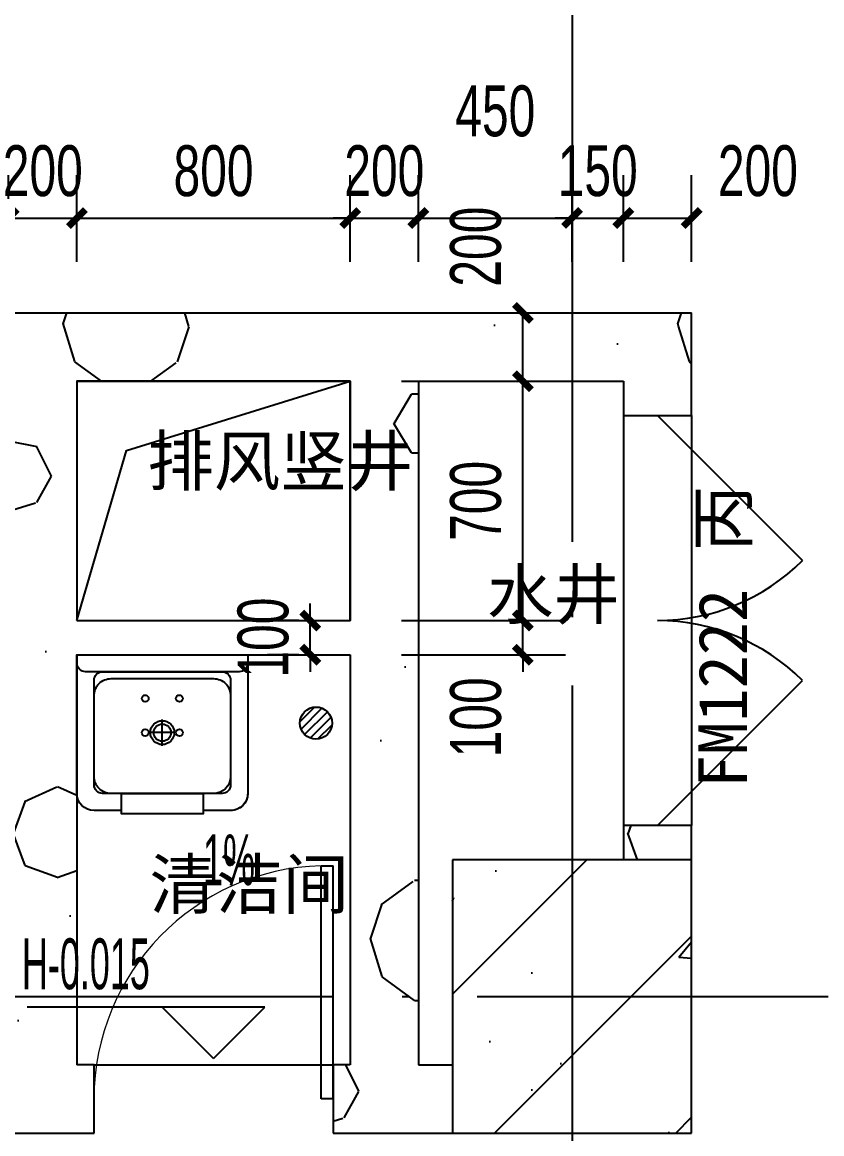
# Model space of a CAD drawing. Extents: x -26219 to 315419, y -160410 to -120810.
# Drawn here: x 265615 to 267956, y -148252 to -144999 of the extents above; entities that cross this region are included whole.
import ezdxf
from ezdxf.xclip import XClip

# ---------------------------------------------------------------- set-up
doc = ezdxf.new("R2010")
doc.units = 0
doc.header["$LTSCALE"] = 1000
doc.header["$MEASUREMENT"] = 0
doc.header["$XCLIPFRAME"] = 0
doc.linetypes.add('104-14# 核心筒$2$DOTE', pattern=[2.4200000000000004, 2, -0.2, 0.02, -0.2])
for name, color, linetype in [('$0$$0$$0$A-DIM_SYMB', 3, 'Continuous'), ('$0$$0$$0$PUB_TEXT', 7, 'Continuous'), ('01-标注_尺寸', 124, 'Continuous'), ('01-标注_标高', 200, 'Continuous'), ('02-TEXT_标注', 130, 'Continuous'), ('104-14# 核心筒$0$A-C_门', 150, 'Continuous'), ('104-14# 核心筒$0$A-I_卫-洁具', 241, 'Continuous'), ('104-14# 核心筒$0$A-TECH_水', 3, 'Continuous'), ('104-14# 核心筒$0$A-TECH_结构', 21, 'Continuous'), ('104-14# 核心筒$0$A_STR-砌块墙', 121, 'Continuous'), ('104-14# 核心筒$0$DOOR_FIRE', 220, 'Continuous'), ('104-14# 核心筒$2$05-填充_天正', 26, 'Continuous'), ('104-14# 核心筒$2$A_AXIS-轴线', 36, '104-14# 核心筒$2$DOTE'), ('104-14# 核心筒$2$A_STR-砼柱', 51, 'Continuous'), ('DOOR_FIRE_TEXT', 7, 'Continuous')]:
    doc.layers.add(name, color=color, linetype=linetype)
doc.styles.add('_TCH_DIM', font='ros.shx', dxfattribs={"width": 0.75, "bigfont": 'jd.shx'})
doc.styles.add('_TCH_DIM_T3', font='ros.shx', dxfattribs={"width": 0.7058823529411765, "bigfont": 'jd.shx'})
doc.styles.add('_TCH_WINDOW', font='STXIHEI_0.TTF')
doc.styles.get("Standard").update_dxf_attribs({"font": 'STXIHEI_0.TTF'})
doc.dimstyles.new('_TCH_ARCH&&50', dxfattribs={"dimtxt": 148.75, "dimasz": 50, "dimexe": 125, "dimexo": 150, "dimgap": 63.12500000000001, "dimtad": 1, "dimdec": 0, "dimzin": 0, "dimdsep": 46, "dimtxsty": '_TCH_DIM_T3', "dimblk": 'ARCHTICK', "dimcen": 0.09, "dimclrt": 7, "dimazin": 2, "dimtfac": 1, "dimtdec": 0, "dimtix": 1, "dimtmove": 2, "dimatfit": 3, "dimfxl": 0, "dimtolj": 1, "dimtzin": 0, "dimarcsym": 0})
pattern_1 = [(0, (531, -549), (900, 1800), [0, -1800]), (0, (-522, -792), (900, 1800), [0, -1800]), (0, (63, -810), (900, 1800), [0, -1800]), (0, (702, -279), (900, 1800), [0, -1800]), (0, (-45, -900), (900, 1800), [0, -1800]), (0, (882, 855), (900, 1800), [0, -1800]), (0, (333.0000000000001, 711), (900, 1800), [0, -1800]), (0, (621, 486.0000000000001), (900, 1800), [0, -1800]), (0, (-846, 450), (900, 1800), [0, -1800]), (0, (36, 369), (900, 1800), [0, -1800]), (0, (-306, -90), (900, 1800), [0, -1800]), (0, (-288, -765), (900, 1800), [0, -1800]), (0, (387, -837), (900, 1800), [0, -1800]), (0, (882, -45), (900, 1800), [0, -1800]), (0, (-801, -324), (900, 1800), [0, -1800]), (0, (-648, -18), (900, 1800), [0, -1800]), (0, (54, -144), (900, 1800), [0, -1800]), (0, (-198, -405), (900, 1800), [0, -1800]), (0, (-341.9999999999999, 189), (900, 1800), [0, -1800]), (0, (-117, 864), (900, 1800), [0, -1800]), (0, (-729, -702), (900, 1800), [0, -1800]), (0, (261, 495), (900, 1800), [0, -1800]), (0, (-576, 522), (900, 1800), [0, -1800]), (0, (-720, 756), (900, 1800), [0, -1800]), (130.601294, (771.428574, 291.428568), (-4499.999950292954, 5400.0000236093), [79.024662, -33111.33300000001]), (18.4349488, (642.857148, 325.714284), (4499.999983404209, 1799.999986719667), [81.31572000000001, -11302.8837]), (90, (642.857148, 248.571432), (900.0000000000001, 1800), [77.14285199999999, -3522.85695]), (161.565051, (720, 222.857136), (-4500.000022657823, 1799.999865817234), [81.31572000000001, -11302.8837]), (53.1301023, (720, 222.857136), (900.0000017013604, 1799.99999914932), [85.71428999999999, -8914.285499999998]), (135, (788.571432, -694.28556), (-900.0001087984293, 1799.999878185604), [72.73098, -5018.4378]), (45, (685.714284, -694.28556), (899.999994247131, 1799.999992736902), [72.73098, -5018.4378]), (135, (737.1428579999999, -745.7142600000001), (-900.0001087984293, 1799.999878185604), [72.73098, -5018.4378]), (45, (737.1428579999999, -745.7142600000001), (899.999994247131, 1799.999992736902), [72.73098, -5018.4378]), (116.565051, (-77.14278, 514.285722), (-0.0001565789601976064, 3599.999902060561), [95.83147799999999, -1916.6295]), (180, (-119.99988, 599.999994), (-899.9999999999998, 1800), [102.857148, -1697.14275]), (63.43494880000001, (-265.7141999999999, 514.285722), (8.14843605922988e-06, 3599.999982559008), [95.83147799999999, -1916.6295]), (116.565051, (-222.8571, 428.571432), (-0.0001565789601976064, 3599.999902060561), [95.83147799999999, -1916.6295]), (0, (-222.8571, 428.571432), (900, 1800), [102.857148, -1697.14275]), (63.43494880000001, (-119.99988, 428.571432), (8.14843605922988e-06, 3599.999982559008), [95.83147799999999, -1916.6295]), (107.102728, (599.999994, -94.28562000000001), (-2699.999896777364, 9000.00001452043), [116.584038, -48848.7075]), (143.972626, (565.714278, 17.142858), (-17099.99978321427, 12599.999985739), [116.584038, -24366.06]), (180, (471.428568, 85.71428999999999), (-899.9999999999998, 1800), [111.428568, -1688.5713]), (36.02737329999999, (265.71429, 17.142858), (17099.99987362977, 12599.99986416658), [116.584038, -24366.06]), (71.5650511, (231.428574, -85.71419999999999), (2700.000013860985, 8999.99998450437), [108.420948, -11275.7784]), (107.102728, (265.71429, -197.14284), (-2699.999896777364, 9000.00001452043), [116.584038, -48848.7075]), (143.972626, (360, -265.7141999999999), (-17099.99978321427, 12599.999985739), [116.584038, -24366.06]), (0, (360, -265.7141999999999), (900, 1800), [111.428568, -1688.5713]), (36.02737329999999, (471.428568, -265.7141999999999), (17099.99987362977, 12599.99986416658), [116.584038, -24366.06]), (71.5650511, (565.714278, -197.14284), (2700.000013860985, 8999.99998450437), [108.420948, -11275.7784]), (150.255118, (617.1428520000001, 745.714278), (-2700.000006390409, 1799.999977695058), [69.10506, -14442.9588]), (90, (557.1428579999999, 711.42858), (900.0000000000001, 1800), [68.571432, -3531.42825]), (29.7448813, (557.1428579999999, 711.42858), (2700.000001590055, 1799.999991593464), [69.10506, -14442.9588]), (116.565051, (197.142858, -531.42858), (-0.0001565789601976064, 3599.999902060561), [95.83147799999999, -1916.6295]), (168.690067, (154.285722, -445.7142), (-8100.000006009299, 1799.999954832327), [87.41176200000001, -18269.0565]), (41.18592510000001, (0, -488.5713), (22499.99986367597, 19799.99982686525), [91.11553199999999, -38177.406]), (90, (0, -574.28568), (900.0000000000001, 1800), [85.71428999999999, -3514.2855]), (138.814074, (68.571432, -634.28562), (-22499.99960007064, 19800.0001261089), [91.11553199999999, -38177.406]), (16.6992442, (68.571432, -634.28562), (29699.99977654917, 8999.999905734196), [89.48835000000001, -37495.6125]), (60.9453959, (154.285722, -608.57136), (899.9999976116269, 1799.999984078114), [88.248258, -36976.0185]), (109.983106, (-557.14284, 222.857136), (-4500.000016949792, 12599.99996665506), [100.326006, -42036.59249999999]), (155.556045, (-591.4285199999999, 317.142864), (-11700.00004459817, 5399.999887808896), [103.568958, -43395.39449999999]), (24.4439547, (-779.99994, 317.142864), (11700.00000583643, 5399.999974027204), [103.568958, -43395.39449999999]), (70.01689340000001, (-814.28562, 222.857136), (4500.000013566429, 12599.99996874217), [100.326006, -42036.5925]), (109.983106, (-779.99994, 128.571426), (-4500.000016949792, 12599.99996665506), [100.326006, -42036.59249999999]), (160.016893, (-685.7141399999999, 94.28571), (-4500.000002644889, 1799.999918000023), [100.326006, -20968.1325]), (19.9831065, (-685.7141399999999, 94.28571), (4499.999975293225, 1799.999997144084), [100.326006, -20968.1325]), (70.01689340000001, (-591.4285199999999, 128.571426), (4500.000013566429, 12599.99996874217), [100.326006, -42036.5925]), (122.005383, (111.428568, 59.999994), (-900.0001207844099, 1799.999908112359), [80.862696, -16900.302]), (18.4349488, (-8.57142, 102.857148), (4499.999983404209, 1799.999986719667), [81.31572000000001, -11302.8837]), (90, (-8.57142, 25.714278), (900.0000000000001, 1800), [77.14285199999999, -3522.85695]), (161.565051, (68.571432, 0), (-4500.000022657823, 1799.999865817234), [81.31572000000001, -11302.8837]), (54.46232220000002, (68.571432, 0), (6299.999990871777, 8999.999986518196), [73.73421, -30894.6345]), (116.565051, (-411.42852, -377.14284), (-0.0001565789601976064, 3599.999902060561), [95.83147799999999, -1916.6295]), (180, (-454.28562, -291.42846), (-899.9999999999998, 1800), [94.28571, -1705.7142]), (59.0362434, (-599.9999399999999, -377.14284), (900.0000029295945, 1799.999991263332), [99.95918399999998, -20891.46599999999]), (120.963756, (-548.57142, -462.85704), (-900.0001229938932, 1799.999917339799), [99.959184, -20891.466]), (0, (-548.57142, -462.85704), (900, 1800), [94.28571, -1705.7142]), (63.43494880000001, (-454.28562, -462.85704), (8.14843605922988e-06, 3599.999982559008), [95.83147799999999, -1916.6295])]

# ---------------------------------------------------------------- blocks, each defined once
blk = doc.blocks.new('104-14# 核心筒$0$hgfd')
at = {"color": 8}
for p, q in [((3.335953806526959e-07, 266.5000000000036), (2.372253220528364e-07, 189.5000000000036)), ((-38.49999971458601, 228.000000048185), (38.50000028541399, 227.9999999518077))]:
    blk.add_line(p, q, dxfattribs=at)
for points in [[(250, -3.504792402964085e-07), (-249.9999999999927, 3.504792402964085e-07), (-249.9999994917889, 406.0000003504792, -0.4142135623732199), (-199.9999994292011, 456.0000002878987), (-119.9999994292084, 456.0000001877597), (-119.9999994166865, 466.000000187767), (120.0000005833208, 465.9999998122548), (120.0000005708062, 455.9999998122548), (200.000000570777, 455.9999997121158, -0.414213562372991), (250.0000005081893, 405.9999996495353)], [(175.000000062566, 49.99999974339516), (-174.9999999374049, 50.00000025659756, -0.4142135623730927), (-199.9999999061183, 75.00000028789145), (-199.9999995230974, 381.0000002878987, -0.414213562373095), (-174.9999994917962, 406.0000002565976), (175.0000005082111, 405.9999997434024, -0.4142135623731322), (200.0000004769245, 380.9999997121085), (200.0000000938744, 74.99999971210127, -0.4142135623730573)], [(250, -3.504792402964085e-07), (-249.9999999999927, 3.504792402964085e-07), (-249.9999999686988, 25.00000035048652, -0.4142135623730971), (-224.9999999373977, 50.00000031918535), (225.0000000625878, 49.99999968082193, -0.4142135623730932), (250.0000000313012, 24.99999964952804)]]:
    blk.add_lwpolyline(points, format="xyb", close=True)
blk.add_lwpolyline([(120.0000005708062, 455.9999998122548), (200.000000570777, 455.9999997121158, -0.414213562373095), (250.0000005081893, 405.9999996495353), (250, -3.504792402964085e-07), (-249.9999999999927, 3.504792402964085e-07), (-249.9999994917889, 406.0000003504792, -0.4142135623730929), (-199.9999994292011, 456.0000002878987), (-119.9999994292084, 456.0000001877597)], format="xyb")
blk.add_lwpolyline([(120.0000005082184, 405.9999998122476), (-119.9999994917889, 406.0000001877524), (-119.9999994166865, 466.000000187767), (120.0000005833208, 465.9999998122548)], close=True)
blk.add_lwpolyline([(150.0000000876389, 69.99999977469633), (-149.9999999123756, 70.00000022531094, -0.4142135623730976), (-199.9999998497879, 120.0000002878915), (-199.9999995543913, 356.0000002878842, -0.414213562373095), (-149.9999994918035, 406.0000002253037), (150.0000005081965, 405.9999997746963, -0.414213562373095), (200.0000004456087, 355.9999997121085), (200.0000001502194, 119.9999997121231, -0.4142135623731096)], format="xyb", close=True, dxfattribs=at)
for centre, radius in [((2.854139893315732e-07, 228.0000000000036), 35), ((-49.99999971457146, 228.0000000625914), 10), ((50.00000028542127, 227.9999999374159), 10), ((-49.99999983975431, 128.0000000625841), 10), ((50.00000016025297, 127.9999999374159), 10)]:
    blk.add_circle(centre, radius)
blk.add_circle((2.854139893315732e-07, 228.0000000000036), 25, dxfattribs=at)
blk = doc.blocks.new('104-14# 核心筒$0$$DorLib2D$00000116')
at = {"color": 0}
for p, q in [((-0.4999999999999929, 7.105427357601002e-15), (-0.146446609406766, 0.353553390593234)), ((0.5000000000000071, 7.105427357601002e-15), (0.1464466094067731, 0.353553390593234))]:
    blk.add_line(p, q, dxfattribs=at)
for centre, radius, start, end in [((-0.4999999999984652, 4.831690603168681e-13), 0.4999999999984674, 0, 45), ((0.4999999999977511, 9.059419880941277e-13), 0.4999999999976598, 135, 180)]:
    blk.add_arc(centre, radius, start, end, dxfattribs=at)
blk = doc.blocks.new('104-14# 核心筒$0$$DorLib2D$00000001')
for p, q in [((0.45, 0.9750000000000001), (0.5000000000000002, 0.9750000000000001)), ((0.45, 0), (0.45, 0.9750000000000001)), ((0.5, 0), (0.5, 0.9750000000000001)), ((0.5, 0), (0.45, 0))]:
    blk.add_line(p, q)
at = {"lineweight": 13}
blk.add_arc((0.475, 0), 0.975, 91.4692835813538, 180, dxfattribs=at)
blk = doc.blocks.new('104-14# 核心筒$0$$TwtSys$00000141')
for p, q in [((-94.19606303561523, 7.672111694559135), (-10.08309029082739, 91.78508443935061)), ((-94.19606303561523, 7.672111694559135), (-10.08309029082739, 91.78508443935061)), ((-87.21916889109707, -35.05448014085778), (35.05448014085778, 87.21916889110071)), ((-87.21916889109707, -35.05448014085778), (35.05448014085778, 87.21916889110071)), ((-66.46803743153214, -66.46803743153941), (66.46803743153214, 66.46803743153214)), ((-66.46803743153214, -66.46803743153578), (66.46803743153214, 66.46803743153214)), ((-32.35611368903483, -87.061266563549), (87.58274635417911, 32.87759347966494)), ((-32.35611368903483, -87.061266563549), (87.58274635417911, 32.87759347966858)), ((11.43110768805855, -92.25951895252001), (92.2594807012465, -11.43114593933933)), ((11.43110768805855, -92.25951895252001), (92.2594807012465, -11.43114593933933))]:
    blk.add_line(p, q)
blk.add_circle((0, 0), 94)
blk.add_circle((0, 0), 94)
blk = doc.blocks.new('104-14# 核心筒')
at = {"layer": '104-14# 核心筒$2$05-填充_天正'}
h = blk.add_hatch(dxfattribs=at)
h.set_pattern_fill('加气混凝土', color=256, scale=150, style=0)
h.set_pattern_definition(pattern_1)
h.paths.add_polyline_path([(102250.0000000001, 107733.3335349292), (102250.0000000002, 107600.0002015948), (102750, 107600.0002015976), (102850.0000000004, 107666.6668682628), (102849.9999999999, 107800.0002015948), (102350.0000000001, 107800.0002015977)])
h = blk.add_hatch(dxfattribs=at)
h.set_pattern_fill('加气混凝土', color=256, scale=150, style=0)
h.set_pattern_definition(pattern_1)
h.paths.add_polyline_path([(102850.0000000004, 107666.6668682628), (102950.0000000014, 107600.0002015959), (103749.9999999995, 107600.0002015959), (103849.5062823906, 107666.6668682612), (103848.5188471715, 107800.0002015948), (102849.9999999999, 107800.0002015948)])
h = blk.add_hatch(dxfattribs=at)
h.set_pattern_fill('加气混凝土', color=256, scale=150, style=0)
h.set_pattern_definition(pattern_1)
h.paths.add_polyline_path([(103849.5062823906, 107666.6668682612), (103950.0000000009, 107600.000201593), (104550.0000000002, 107600.000201593), (104750.0000000001, 107800.0002015934), (103848.5188471715, 107800.0002015948)])
h = blk.add_hatch(dxfattribs=at)
h.set_pattern_fill('加气混凝土', color=256, scale=150, style=0)
h.set_pattern_definition(pattern_1)
h.paths.add_polyline_path([(104550.0000000002, 107600.000201593), (104550.0000000009, 107500.0002015948), (104750.0000000003, 107500.0002015948), (104750.0000000001, 107800.0002015934)])
h = blk.add_hatch(dxfattribs=at)
h.set_pattern_fill('加气混凝土', color=256, scale=150, style=0)
h.set_pattern_definition(pattern_1)
h.paths.add_polyline_path([(102850.0000000004, 107666.6668682628), (102750, 107600.0002015976), (102749.9999999999, 106850.0002019727), (102883.3333333334, 106850.0002019732), (102950.0000000014, 106900.0002019739), (102950.0000000014, 107600.0002015959)])
h = blk.add_hatch(dxfattribs=at)
h.set_pattern_fill('加气混凝土', color=256, scale=150, style=0)
h.set_pattern_definition(pattern_1)
h.paths.add_polyline_path([(103849.5062823906, 107666.6668682612), (103749.9999999995, 107600.0002015959), (103749.9999999995, 106900.0002019739), (103816.6666666664, 106850.0002019732), (103950, 106850.0002019727), (103950.0000000009, 107600.000201593)])
h = blk.add_hatch(dxfattribs=at)
h.set_pattern_fill('加气混凝土', color=256, scale=150, style=0)
h.set_pattern_definition(pattern_1)
h.paths.add_polyline_path([(102883.3333333334, 106850.0002019732), (102949.999999999, 106800.0002019731), (103749.9999999995, 106800.0002019731), (103816.6666666664, 106850.0002019732), (103749.9999999995, 106900.0002019739), (102950.0000000014, 106900.0002019739)])
h = blk.add_hatch(dxfattribs=at)
h.set_pattern_fill('加气混凝土', color=256, scale=150, style=0)
h.set_pattern_definition(pattern_1)
h.paths.add_polyline_path([(102883.3333333334, 106850.0002019732), (102749.9999999999, 106850.0002019727), (102750.0000000001, 105599.9999999962), (102849.9999999997, 105533.333333329), (102949.999999999, 105599.999999995), (102949.999999999, 106800.0002019731)])
h = blk.add_hatch(dxfattribs=at)
h.set_pattern_fill('加气混凝土', color=256, scale=150, style=0)
h.set_pattern_definition(pattern_1)
h.paths.add_polyline_path([(103816.6666666664, 106850.0002019732), (103749.9999999995, 106800.0002019731), (103749.9999999995, 105599.999999995), (103849.9999999998, 105533.333333329), (103949.9999999998, 105599.9999999962), (103950, 106850.0002019727)])
h = blk.add_hatch(dxfattribs=at)
h.set_pattern_fill('加气混凝土', color=256, scale=150, style=0)
h.set_pattern_definition(pattern_1)
h.paths.add_polyline_path([(104550.0000000008, 106200), (104750.0000000003, 106200), (104750.0000000003, 106300.0002015948), (104550.0000000009, 106300.0002015948)])
h = blk.add_hatch(dxfattribs=at)
h.set_pattern_fill('钢筋混凝土', color=256, scale=150, style=0)
h.set_pattern_definition([(45, (0, 0), (-265.1650429449553, 265.1650429449553), []), (49.99999999999999, (0, 0), (1075.89027390113, -94.12820247389266), [112.5, -1237.5]), (355, (0, 0), (-208.1270004195, 1128.288200550018), [90, -990]), (100.4514, (89.65752, -7.84401), (867.7640725710323, 1034.15931309143), [95.610285, -1051.713168]), (46.18420000000002, (0, 300), (1600.861572938467, -248.2785214935271), [168.75, -1856.25]), (96.6356, (133.4051175, 279.3100395), (1401.994058323055, 1461.176806350663), [143.415432, -1577.5695]), (351.1842, (0, 300), (1401.992917700441, 1461.177901387987), [135, -1485]), (21, (150, 225), (895.3605781776924, -603.9283359980083), [112.5, -1237.5]), (326.0000000000001, (150, 225), (364.9729978823726, 1087.725067570279), [90, -990]), (71.4514, (224.6133495, 174.672591), (1260.333942872235, 483.7957450649286), [95.610285, -1051.713168]), (37.50000000000001, (0, 0), (18.239782975936, 499.3407807469673), [0, -977.9999999999999, 0, -1005, 0, -993.75]), (7.499999999999999, (0, 0), (394.6043061632229, 591.6175678235404), [0, -573, 0, -955.5, 0, -378.75]), (327.5, (-334.5, 0), (800.7336542586136, -33.83230760156963), [0, -375, 0, -1170, 0, -1552.5]), (317.5, (-484.5, 0), (874.7792540135794, 150.1574734984766), [0, -487.5, 0, -777, 0, -1102.5])])
h.paths.add_polyline_path([(104050, 105400), (104750, 105400), (104750, 106200), (104050, 106200)])
h = blk.add_hatch(dxfattribs=at)
h.set_pattern_fill('加气混凝土', color=256, scale=150, style=0)
h.set_pattern_definition(pattern_1)
h.paths.add_polyline_path([(102750.0000000001, 105599.9999999962), (102650, 105599.9999999967), (102650, 105399.9999999955), (102849.9999999999, 105399.9999999958), (102849.9999999997, 105533.333333329)])
h = blk.add_hatch(dxfattribs=at)
h.set_pattern_fill('加气混凝土', color=256, scale=150, style=0)
h.set_pattern_definition(pattern_1)
h.paths.add_polyline_path([(102849.9999999999, 105399.9999999958), (103000, 105399.999999995), (103000, 105599.9999999957), (102949.999999999, 105599.999999995), (102849.9999999997, 105533.333333329)])
h = blk.add_hatch(dxfattribs=at)
h.set_pattern_fill('加气混凝土', color=256, scale=150, style=0)
h.set_pattern_definition(pattern_1)
h.paths.add_polyline_path([(103749.9999999995, 105599.999999995), (103700, 105599.9999999957), (103700, 105399.999999995), (103850, 105399.9999999958), (103849.9999999998, 105533.333333329)])
h = blk.add_hatch(dxfattribs=at)
h.set_pattern_fill('加气混凝土', color=256, scale=150, style=0)
h.set_pattern_definition(pattern_1)
h.paths.add_polyline_path([(104050, 105400), (104050, 105599.9999999962), (103949.9999999998, 105599.9999999962), (103849.9999999998, 105533.333333329), (103850, 105399.9999999958)])
at = {"layer": '104-14# 核心筒$0$A-C_门'}
blk.add_line((103000, 105599.9999999958), (103700, 105599.9999999958), dxfattribs=at)
at = {"layer": '104-14# 核心筒$0$A-TECH_结构'}
blk.add_lwpolyline([(102949.9999999999, 106900.0002019726), (103749.9999999998, 106900.0002019726), (103749.9999999998, 107600.0002015948), (102949.9999999999, 107600.0002015948)], close=True, dxfattribs=at)
blk.add_lwpolyline([(102949.9999999999, 106900.0002019726), (103095.4666580436, 107397.5465765833), (103749.9999999998, 107600.0002015948)], dxfattribs=at)
at = {"layer": '104-14# 核心筒$0$A_STR-砌块墙'}
for p, q in [((102350.0000000001, 107800.0002015977), (102849.9999999999, 107800.0002015948)), ((102849.9999999999, 107800.0002015948), (103848.5188471715, 107800.0002015948)), ((103848.5188471715, 107800.0002015948), (104750.0000000001, 107800.0002015934)), ((104750.0000000003, 107500.0002015948), (104750.0000000001, 107800.0002015934)), ((102950.0000000014, 107600.0002015959), (102950.0000000014, 106900.0002019739)), ((102950.0000000014, 107600.0002015959), (103749.9999999995, 107600.0002015959)), ((103749.9999999995, 107600.0002015959), (103749.9999999995, 106900.0002019739)), ((103950.0000000009, 107600.000201593), (103950, 106850.0002019727)), ((103950.0000000009, 107600.000201593), (104550.0000000002, 107600.000201593)), ((104550.0000000002, 107600.000201593), (104550.0000000009, 107500.0002015948)), ((104550.0000000009, 107500.0002015948), (104750.0000000003, 107500.0002015948)), ((102950.0000000014, 106900.0002019739), (103749.9999999995, 106900.0002019739)), ((103950, 106850.0002019727), (103949.9999999998, 105599.9999999962)), ((102949.999999999, 106800.0002019731), (103749.9999999995, 106800.0002019731)), ((102949.999999999, 106800.0002019731), (102949.999999999, 105599.999999995)), ((103749.9999999995, 106800.0002019731), (103749.9999999995, 105599.999999995)), ((104750.0000000003, 106300.0002015948), (104550.0000000009, 106300.0002015948)), ((104550.0000000009, 106300.0002015948), (104550.000000003, 106200)), ((104749.9999999997, 106200), (104750.0000000003, 106300.0002015948)), ((103000, 105599.9999999957), (102949.999999999, 105599.999999995)), ((103000, 105399.999999995), (103000, 105599.9999999957)), ((103749.9999999995, 105599.999999995), (103700, 105599.9999999957)), ((103700, 105599.9999999957), (103700, 105399.999999995)), ((103949.9999999998, 105599.9999999962), (104050, 105599.9999999963)), ((102650, 105399.9999999955), (102849.9999999999, 105399.9999999958)), ((102849.9999999999, 105399.9999999958), (103000, 105399.999999995)), ((103700, 105399.999999995), (103850, 105399.9999999958)), ((103850, 105399.9999999958), (104050, 105399.9999999967))]:
    blk.add_line(p, q, dxfattribs=at)
at = {"layer": '104-14# 核心筒$0$DOOR_FIRE'}
for p, q in [((104550, 107500.0002015948), (104550, 106300.0002015948)), ((104750, 107500.0002015948), (104750, 106300.0002015948))]:
    blk.add_line(p, q, dxfattribs=at)
at = {"layer": '104-14# 核心筒$2$A_AXIS-轴线'}
for p, q in [((104400, 139633.6034567634), (104400, 80554.87603027455)), ((-9370.123865286841, 105800), (120259.9219097959, 105800)), ((-24838.9698462474, 16700), (120259.921909796, 16700)), ((-24838.9698462474, 11750), (120259.921909796, 11750))]:
    blk.add_line(p, q, dxfattribs=at)
at = {"layer": '104-14# 核心筒$2$A_STR-砼柱'}
for p, q in [((104750, 106200), (104050, 106200)), ((104050, 106200), (104050, 105400)), ((104750, 105400), (104750, 106200)), ((104050, 105400), (104750, 105400))]:
    blk.add_line(p, q, dxfattribs=at)
at = {"layer": '104-14# 核心筒$0$A-C_门', "xscale": 700, "yscale": 700, "zscale": 200}
blk.add_blockref('104-14# 核心筒$0$$DorLib2D$00000001', (103350, 105499.9999999958), dxfattribs=at)
at = {"layer": '104-14# 核心筒$0$A-I_卫-洁具', "ltscale": 0.1, "rotation": 179.9999999936967}
blk.add_blockref('104-14# 核心筒$0$hgfd', (103199.9999999999, 106800.0002015947), dxfattribs=at)
at = {"layer": '104-14# 核心筒$0$A-TECH_水', "xscale": 0.5, "yscale": 0.5, "zscale": 0.5}
blk.add_blockref('104-14# 核心筒$0$$TwtSys$00000141', (103650, 106600.0002019727), dxfattribs=at)
at = {"layer": '104-14# 核心筒$0$DOOR_FIRE', "xscale": 1200, "yscale": 1200, "zscale": 200, "rotation": 270}
blk.add_blockref('104-14# 核心筒$0$$DorLib2D$00000116', (104650, 106900.0002015948), dxfattribs=at)
blk = doc.blocks.new('_ArchTick')
at = {"color": 0, "linetype": 'ByBlock', "const_width": 0.4}
blk.add_lwpolyline([(-0.5, -0.5), (0.5, 0.5)], dxfattribs=at)
blk = doc.blocks.new('*D1392')
at = {"layer": '01-标注_尺寸', "color": 0, "lineweight": -2, "transparency": 16777216}
for p, q in [((267375.2942255405, -145699.9632390346), (267375.2942255405, -145447.1960912755)), ((267575.2942255404, -145699.9632390346), (267575.2942255404, -145447.1960912755)), ((267375.2942255405, -145572.1960912755), (267575.2942255404, -145572.1960912755))]:
    blk.add_line(p, q, dxfattribs=at)
at = {"layer": 'Defpoints', "color": 0, "transparency": 16777216}
for p in [(267575.2942255404, -145572.1960912755), (267375.2942255405, -145849.9632390346), (267575.2942255404, -145849.9632390346)]:
    blk.add_point(p, dxfattribs=at)
at = {"layer": '01-标注_尺寸', "color": 0, "lineweight": -2, "transparency": 16777216, "xscale": 50, "yscale": 50, "zscale": 50, "rotation": 180}
blk.add_blockref('_ArchTick', (267375.2942255405, -145572.1960912755), dxfattribs=at)
at = {"layer": '01-标注_尺寸', "color": 0, "lineweight": -2, "transparency": 16777216, "xscale": 50, "yscale": 50, "zscale": 50}
blk.add_blockref('_ArchTick', (267575.2942255404, -145572.1960912755), dxfattribs=at)
at = {"layer": '01-标注_尺寸', "color": 7, "transparency": 16777216, "insert": (267769.2942255404, -145434.6960912755), "char_height": 148.75, "attachment_point": 5, "style": '_TCH_DIM_T3'}
blk.add_mtext('\\A1;200', dxfattribs=at)
blk = doc.blocks.new('*D1393')
at = {"layer": '01-标注_尺寸', "color": 0, "lineweight": -2, "transparency": 16777216}
for p, q in [((267225.2942255405, -145699.9632390346), (267225.2942255405, -145447.1960912755)), ((267375.2942255405, -145699.9632390346), (267375.2942255405, -145447.1960912755)), ((267225.2942255405, -145572.1960912755), (267175.2942255405, -145572.1960912755)), ((267225.2942255405, -145572.1960912755), (267375.2942255405, -145572.1960912755)), ((267375.2942255405, -145572.1960912755), (267425.2942255405, -145572.1960912755))]:
    blk.add_line(p, q, dxfattribs=at)
at = {"layer": 'Defpoints', "color": 0, "transparency": 16777216}
for p in [(267375.2942255405, -145572.1960912755), (267225.2942255405, -145849.9632390346), (267375.2942255405, -145849.9632390346)]:
    blk.add_point(p, dxfattribs=at)
at = {"layer": '01-标注_尺寸', "color": 0, "lineweight": -2, "transparency": 16777216, "xscale": 50, "yscale": 50, "zscale": 50}
blk.add_blockref('_ArchTick', (267225.2942255405, -145572.1960912755), dxfattribs=at)
at = {"layer": '01-标注_尺寸', "color": 0, "lineweight": -2, "transparency": 16777216, "xscale": 50, "yscale": 50, "zscale": 50, "rotation": 180}
blk.add_blockref('_ArchTick', (267375.2942255405, -145572.1960912755), dxfattribs=at)
at = {"layer": '01-标注_尺寸', "color": 7, "transparency": 16777216, "insert": (267300.2942255405, -145434.6960912755), "char_height": 148.75, "attachment_point": 5, "style": '_TCH_DIM_T3'}
blk.add_mtext('\\A1;150', dxfattribs=at)
blk = doc.blocks.new('*D1394')
at = {"layer": '01-标注_尺寸', "color": 0, "lineweight": -2, "transparency": 16777216}
for p, q in [((266775.2942255405, -145699.9632390346), (266775.2942255405, -145447.1960912755)), ((267225.2942255405, -145699.9632390346), (267225.2942255405, -145447.1960912755)), ((266775.2942255405, -145572.1960912755), (267225.2942255405, -145572.1960912755))]:
    blk.add_line(p, q, dxfattribs=at)
at = {"layer": 'Defpoints', "color": 0, "transparency": 16777216}
for p in [(267225.2942255405, -145572.1960912755), (266775.2942255405, -145849.9632390346), (267225.2942255405, -145849.9632390346)]:
    blk.add_point(p, dxfattribs=at)
at = {"layer": '01-标注_尺寸', "color": 0, "lineweight": -2, "transparency": 16777216, "xscale": 50, "yscale": 50, "zscale": 50, "rotation": 180}
blk.add_blockref('_ArchTick', (266775.2942255405, -145572.1960912755), dxfattribs=at)
at = {"layer": '01-标注_尺寸', "color": 0, "lineweight": -2, "transparency": 16777216, "xscale": 50, "yscale": 50, "zscale": 50}
blk.add_blockref('_ArchTick', (267225.2942255405, -145572.1960912755), dxfattribs=at)
at = {"layer": '01-标注_尺寸', "color": 7, "transparency": 16777216, "insert": (267000.2942255405, -145259.6960912755), "char_height": 148.75, "attachment_point": 5, "style": '_TCH_DIM_T3'}
blk.add_mtext('\\A1;450', dxfattribs=at)
blk = doc.blocks.new('*D1395')
at = {"layer": '01-标注_尺寸', "color": 0, "lineweight": -2, "transparency": 16777216}
for p, q in [((266575.2942255407, -145699.9632390346), (266575.2942255407, -145447.1960912755)), ((266775.2942255405, -145699.9632390346), (266775.2942255405, -145447.1960912755)), ((266575.2942255407, -145572.1960912755), (266525.2942255407, -145572.1960912755)), ((266575.2942255407, -145572.1960912755), (266775.2942255405, -145572.1960912755)), ((266775.2942255405, -145572.1960912755), (266825.2942255405, -145572.1960912755))]:
    blk.add_line(p, q, dxfattribs=at)
at = {"layer": 'Defpoints', "color": 0, "transparency": 16777216}
for p in [(266775.2942255405, -145572.1960912755), (266575.2942255407, -145849.9632390346), (266775.2942255405, -145849.9632390346)]:
    blk.add_point(p, dxfattribs=at)
at = {"layer": '01-标注_尺寸', "color": 0, "lineweight": -2, "transparency": 16777216, "xscale": 50, "yscale": 50, "zscale": 50}
blk.add_blockref('_ArchTick', (266575.2942255407, -145572.1960912755), dxfattribs=at)
at = {"layer": '01-标注_尺寸', "color": 0, "lineweight": -2, "transparency": 16777216, "xscale": 50, "yscale": 50, "zscale": 50, "rotation": 180}
blk.add_blockref('_ArchTick', (266775.2942255405, -145572.1960912755), dxfattribs=at)
at = {"layer": '01-标注_尺寸', "color": 7, "transparency": 16777216, "insert": (266675.2942255406, -145434.6960912755), "char_height": 148.75, "attachment_point": 5, "style": '_TCH_DIM_T3'}
blk.add_mtext('\\A1;200', dxfattribs=at)
blk = doc.blocks.new('*D1396')
at = {"layer": '01-标注_尺寸', "color": 0, "lineweight": -2, "transparency": 16777216}
for p, q in [((265775.2942255404, -145699.9632390346), (265775.2942255404, -145447.1960912755)), ((266575.2942255407, -145699.9632390346), (266575.2942255407, -145447.1960912755)), ((265775.2942255404, -145572.1960912755), (266575.2942255407, -145572.1960912755))]:
    blk.add_line(p, q, dxfattribs=at)
at = {"layer": 'Defpoints', "color": 0, "transparency": 16777216}
for p in [(266575.2942255407, -145572.1960912755), (265775.2942255404, -145849.9632390346), (266575.2942255407, -145849.9632390346)]:
    blk.add_point(p, dxfattribs=at)
at = {"layer": '01-标注_尺寸', "color": 0, "lineweight": -2, "transparency": 16777216, "xscale": 50, "yscale": 50, "zscale": 50, "rotation": 180}
blk.add_blockref('_ArchTick', (265775.2942255404, -145572.1960912755), dxfattribs=at)
at = {"layer": '01-标注_尺寸', "color": 0, "lineweight": -2, "transparency": 16777216, "xscale": 50, "yscale": 50, "zscale": 50}
blk.add_blockref('_ArchTick', (266575.2942255407, -145572.1960912755), dxfattribs=at)
at = {"layer": '01-标注_尺寸', "color": 7, "transparency": 16777216, "insert": (266175.2942255405, -145434.6960912755), "char_height": 148.75, "attachment_point": 5, "style": '_TCH_DIM_T3'}
blk.add_mtext('\\A1;800', dxfattribs=at)
blk = doc.blocks.new('*D1397')
at = {"layer": '01-标注_尺寸', "color": 0, "lineweight": -2, "transparency": 16777216}
for p, q in [((265575.2942255404, -145699.9632390346), (265575.2942255404, -145447.1960912755)), ((265775.2942255404, -145699.9632390346), (265775.2942255404, -145447.1960912755)), ((265575.2942255404, -145572.1960912755), (265525.2942255404, -145572.1960912755)), ((265575.2942255404, -145572.1960912755), (265775.2942255404, -145572.1960912755)), ((265775.2942255404, -145572.1960912755), (265825.2942255404, -145572.1960912755))]:
    blk.add_line(p, q, dxfattribs=at)
at = {"layer": 'Defpoints', "color": 0, "transparency": 16777216}
for p in [(265775.2942255404, -145572.1960912755), (265575.2942255404, -145849.9632390346), (265775.2942255404, -145849.9632390346)]:
    blk.add_point(p, dxfattribs=at)
at = {"layer": '01-标注_尺寸', "color": 0, "lineweight": -2, "transparency": 16777216, "xscale": 50, "yscale": 50, "zscale": 50}
blk.add_blockref('_ArchTick', (265575.2942255404, -145572.1960912755), dxfattribs=at)
at = {"layer": '01-标注_尺寸', "color": 0, "lineweight": -2, "transparency": 16777216, "xscale": 50, "yscale": 50, "zscale": 50, "rotation": 180}
blk.add_blockref('_ArchTick', (265775.2942255404, -145572.1960912755), dxfattribs=at)
at = {"layer": '01-标注_尺寸', "color": 7, "transparency": 16777216, "insert": (265675.2942255404, -145434.6960912755), "char_height": 148.75, "attachment_point": 5, "style": '_TCH_DIM_T3'}
blk.add_mtext('\\A1;200', dxfattribs=at)
blk = doc.blocks.new('*D1423')
at = {"layer": '01-标注_尺寸', "color": 0, "lineweight": -2, "transparency": 16777216}
for p, q in [((267080.9472511549, -146749.9632386569), (267080.9472511549, -146699.9632386569)), ((266725.2942255402, -146749.9632386569), (267205.9472511549, -146749.9632386569)), ((267080.9472511549, -146849.9632386569), (267080.9472511549, -146749.9632386569)), ((266725.2942255404, -146849.9632386569), (267205.9472511549, -146849.9632386569)), ((267080.9472511549, -146849.9632386569), (267080.9472511549, -146899.9632386569))]:
    blk.add_line(p, q, dxfattribs=at)
at = {"layer": 'Defpoints', "color": 0, "transparency": 16777216}
for p in [(266575.2942255402, -146749.9632386569), (267080.9472511549, -146749.9632386569), (266575.2942255404, -146849.9632386569)]:
    blk.add_point(p, dxfattribs=at)
at = {"layer": '01-标注_尺寸', "color": 0, "lineweight": -2, "transparency": 16777216, "xscale": 50, "yscale": 50, "zscale": 50}
for p, rotation in [((267080.9472511549, -146749.9632386569), 270), ((267080.9472511549, -146849.9632386569), 90)]:
    blk.add_blockref('_ArchTick', p, dxfattribs=dict(at, rotation=rotation))
at = {"layer": '01-标注_尺寸', "color": 7, "transparency": 16777216, "insert": (266943.4472511553, -147033.2965719896), "char_height": 148.75, "attachment_point": 5, "rotation": 90, "style": '_TCH_DIM_T3'}
blk.add_mtext('\\A1;100', dxfattribs=at)
blk = doc.blocks.new('*D1424')
at = {"layer": '01-标注_尺寸', "color": 0, "lineweight": -2, "transparency": 16777216}
for p, q in [((266725.294225539, -146049.9632390356), (267205.9472511542, -146049.9632390356)), ((267080.9472511542, -146749.9632386569), (267080.9472511542, -146049.9632390356)), ((266725.2942255402, -146749.9632386569), (267205.9472511542, -146749.9632386569))]:
    blk.add_line(p, q, dxfattribs=at)
at = {"layer": 'Defpoints', "color": 0, "transparency": 16777216}
for p in [(266575.294225539, -146049.9632390356), (267080.9472511542, -146049.9632390356), (266575.2942255402, -146749.9632386569)]:
    blk.add_point(p, dxfattribs=at)
at = {"layer": '01-标注_尺寸', "color": 0, "lineweight": -2, "transparency": 16777216, "xscale": 50, "yscale": 50, "zscale": 50}
for p, rotation in [((267080.9472511542, -146049.9632390356), 90), ((267080.9472511542, -146749.9632386569), 270)]:
    blk.add_blockref('_ArchTick', p, dxfattribs=dict(at, rotation=rotation))
at = {"layer": '01-标注_尺寸', "color": 7, "transparency": 16777216, "insert": (266943.4472511543, -146399.9632388462), "char_height": 148.75, "attachment_point": 5, "rotation": 90, "style": '_TCH_DIM_T3'}
blk.add_mtext('\\A1;700', dxfattribs=at)
blk = doc.blocks.new('*D1425')
at = {"layer": '01-标注_尺寸', "color": 0, "lineweight": -2, "transparency": 16777216}
for p, q in [((266725.2942255387, -145849.9632390356), (267205.9472511535, -145849.9632390356)), ((267080.9472511535, -146049.9632390356), (267080.9472511535, -145849.9632390356)), ((266725.294225539, -146049.9632390356), (267205.9472511535, -146049.9632390356))]:
    blk.add_line(p, q, dxfattribs=at)
at = {"layer": 'Defpoints', "color": 0, "transparency": 16777216}
for p in [(266575.2942255387, -145849.9632390356), (267080.9472511535, -145849.9632390356), (266575.294225539, -146049.9632390356)]:
    blk.add_point(p, dxfattribs=at)
at = {"layer": '01-标注_尺寸', "color": 0, "lineweight": -2, "transparency": 16777216, "xscale": 50, "yscale": 50, "zscale": 50}
for p, rotation in [((267080.9472511535, -145849.9632390356), 90), ((267080.9472511535, -146049.9632390356), 270)]:
    blk.add_blockref('_ArchTick', p, dxfattribs=dict(at, rotation=rotation))
at = {"layer": '01-标注_尺寸', "color": 7, "transparency": 16777216, "insert": (266943.4472511529, -145655.963239035), "char_height": 148.75, "attachment_point": 5, "rotation": 90, "style": '_TCH_DIM_T3'}
blk.add_mtext('\\A1;200', dxfattribs=at)
blk = doc.blocks.new('*D1440')
at = {"layer": '01-标注_尺寸', "color": 0, "lineweight": -2, "transparency": 16777216}
for p, q in [((266458.4442179278, -146749.963238657), (266458.4442179278, -146699.963238657)), ((266425.2942255402, -146749.963238657), (266333.4442179278, -146749.963238657)), ((266458.4442179278, -146849.9632386569), (266458.4442179278, -146749.963238657)), ((266425.2942255404, -146849.9632386569), (266333.4442179278, -146849.9632386569)), ((266458.4442179278, -146849.9632386569), (266458.4442179278, -146899.9632386569))]:
    blk.add_line(p, q, dxfattribs=at)
at = {"layer": 'Defpoints', "color": 0, "transparency": 16777216}
for p in [(266458.4442179278, -146749.963238657), (266575.2942255402, -146749.963238657), (266575.2942255404, -146849.9632386569)]:
    blk.add_point(p, dxfattribs=at)
at = {"layer": '01-标注_尺寸', "color": 0, "lineweight": -2, "transparency": 16777216, "xscale": 50, "yscale": 50, "zscale": 50}
for p, rotation in [((266458.4442179278, -146749.963238657), 270), ((266458.4442179278, -146849.9632386569), 90)]:
    blk.add_blockref('_ArchTick', p, dxfattribs=dict(at, rotation=rotation))
at = {"layer": '01-标注_尺寸', "color": 7, "transparency": 16777216, "insert": (266320.9442179278, -146799.9632386569), "char_height": 148.75, "attachment_point": 5, "rotation": 90, "style": '_TCH_DIM_T3'}
blk.add_mtext('\\A1;100', dxfattribs=at)

msp = doc.modelspace()

# ---------------------------------------------------------------- linework, layer by layer
at = {"layer": '$0$$0$$0$A-DIM_SYMB'}
msp.add_lwpolyline([(266224.7689345028, -147336.2487654606, 0, 0, 0), (266288.1172427878, -147263.1647314728, 40.00000000000001, 0, 0), (266386.3646279915, -147149.8181333736, 0, 0, 0)], format="xyseb", dxfattribs=at)
at = {"layer": '01-标注_标高'}
for p, q in [((266325.2942255405, -147881.1514891105), (265629.0442255405, -147881.1514891105)), ((266175.2942255405, -148031.1514891105), (266025.2942255405, -147881.1514891105)), ((266175.2942255405, -148031.1514891105), (266325.2942255405, -147881.1514891105))]:
    msp.add_line(p, q, dxfattribs=at)

# ---------------------------------------------------------------- block references
ref = msp.add_blockref('104-14# 核心筒', (201590.9535605059, -159599.9634406295))
XClip(ref).set_block_clipping_path([(32000, 6700), (42400, 18198.739078339102)])
ref = msp.add_blockref('104-14# 核心筒', (150625.9525820055, -164549.96344063))
XClip(ref).set_block_clipping_path([(94550.00000000244, 12139.80278405681), (105750.00001139287, 22499.999987515897)])
ref = msp.add_blockref('104-14# 核心筒', (162825.2942255405, -253649.9634406295))
XClip(ref).set_block_clipping_path([(94442.28794676415, 101022.62747298156), (105150.00001139287, 111550.00000000001)])

# ---------------------------------------------------------------- texts
at = {"layer": '$0$$0$$0$PUB_TEXT', "style": '_TCH_DIM', "width": 0.5294117647058824}
msp.add_text('1%', height=148.75, dxfattribs=at).set_placement((266144.4448496816, -147524.6700747953))
at = {"layer": '02-TEXT_标注'}
for s, p in [('排风竖井', (265981.3442597817, -146354.312412231)), ('水井', (266976.1199128996, -146744.3038799078)), ('清洁间', (265988.0953628323, -147592.8215037569))]:
    msp.add_text(s, height=142.7128820960698, dxfattribs=at).set_placement(p)
at = {"layer": '02-TEXT_标注', "style": '_TCH_DIM', "width": 0.5294117647058824}
msp.add_text('H-0.015', height=148.75, dxfattribs=at).set_placement((265614.0442255405, -147828.6514891105))
at = {"layer": 'DOOR_FIRE_TEXT', "style": '_TCH_WINDOW'}
for s, p in [('丙', (267737.7425142414, -146548.400833616)), ('FM1222', (267737.7425142414, -147239.9947200789))]:
    msp.add_text(s, height=142.7128820960698, rotation=90, dxfattribs=at).set_placement(p)

# ---------------------------------------------------------------- dimensions: what is measured, and where the dimension line sits
at = {"layer": '01-标注_尺寸'}
for base, p1, p2, angle, picture, middle in [((267225.2942255405, -145572.1960912755), (266775.2942255405, -145849.9632390346), (267225.2942255405, -145849.9632390346), 0, '*D1394', (267000.2942255405, -145259.6960912755)), ((267575.2942255404, -145572.1960912755), (267375.2942255405, -145849.9632390346), (267575.2942255404, -145849.9632390346), 0, '*D1392', (267769.2942255404, -145434.6960912755)), ((267080.9472511535, -145849.9632390356), (266575.294225539, -146049.9632390356), (266575.2942255387, -145849.9632390356), 90.00000000010006, '*D1425', (266943.4472511529, -145655.963239035)), ((267080.9472511549, -146749.9632386569), (266575.2942255404, -146849.9632386569), (266575.2942255402, -146749.9632386569), 90.00000000013341, '*D1423', (266943.4472511553, -147033.2965719896))]:
    dim = msp.add_linear_dim(base=base, p1=p1, p2=p2, angle=angle, dimstyle='_TCH_ARCH&&50', dxfattribs=at)
    dim.commit()
    dim.dimension.update_dxf_attribs({"geometry": picture, "text_midpoint": middle, "dimtype": 161})
for p1, p2, distance, picture, middle in [((265575.2942255404, -145849.9632390346), (265775.2942255404, -145849.9632390346), 277.76714775912114, '*D1397', (265675.2942255404, -145434.6960912755)), ((265775.2942255404, -145849.9632390346), (266575.2942255407, -145849.9632390346), 277.76714775912114, '*D1396', (266175.2942255405, -145434.6960912755)), ((266575.2942255407, -145849.9632390346), (266775.2942255405, -145849.9632390346), 277.76714775912114, '*D1395', (266675.2942255406, -145434.6960912755)), ((267225.2942255405, -145849.9632390346), (267375.2942255405, -145849.9632390346), 277.76714775912114, '*D1393', (267300.2942255405, -145434.6960912755)), ((266575.2942255402, -146749.9632386569), (266575.294225539, -146049.9632390356), -505.6530256152036, '*D1424', (266943.4472511543, -146399.9632388462)), ((266575.2942255404, -146849.9632386569), (266575.2942255402, -146749.963238657), 116.85000761237461, '*D1440', (266320.9442179278, -146799.9632386569))]:
    dim = msp.add_aligned_dim(p1=p1, p2=p2, distance=distance, dimstyle='_TCH_ARCH&&50', dxfattribs=at)
    dim.commit()
    dim.dimension.update_dxf_attribs({"geometry": picture, "text_midpoint": middle})

doc.saveas('drawing.dxf')
